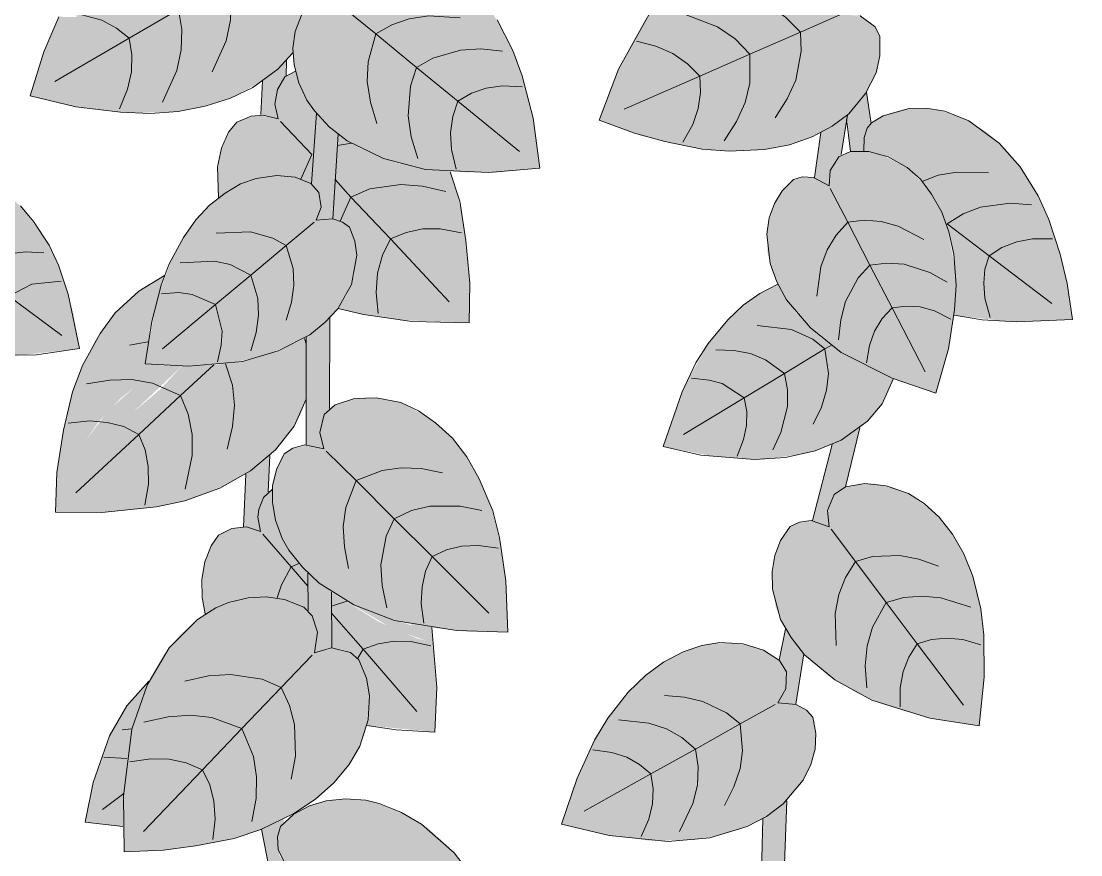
# Model space of a CAD drawing. Header units: millimetres. Extents: x -4 to 8794, y -6642 to 2653.
# Drawn here: x 3187.3 to 3460.1, y -4856.4 to -4641.9 of the extents above; entities that cross this region are included whole.
import ezdxf

# ---------------------------------------------------------------- set-up
doc = ezdxf.new("R2010")
doc.units = ezdxf.units.MM
doc.layers.add('VEG-HOJAS', color=117, linetype='Continuous', lineweight=18, true_color=0x2e5e38)
doc.layers.add('VEG-NERVIOS', color=115, linetype='Continuous', lineweight=9, true_color=0x528c5c)
doc.layers.add('VEG-RELLENO', color=253, linetype='Continuous', true_color=0x96c896)

# ---------------------------------------------------------------- blocks, each defined once
blk = doc.blocks.new('VEG_Pothos_colgante_ALZADO')
at = {"layer": 'VEG-RELLENO', "true_color": 0x87a96a}
h = blk.add_hatch(color=63, dxfattribs=at)
h.dxf.hatch_style = 1
h.paths.add_polyline_path([(113.2, -617.8), (123.3, -613), (126.5, -613.9), (128.5, -613.4), (130.6, -612.4), (132.7, -610.1), (134.4, -614.1), (115.7, -623.3), (106, -626.8), (104, -626.8), (102.4, -625.6), (102.1, -623.3), (103.4, -621.4)])
h.paths.add_polyline_path([(158.5, -598.1), (170.7, -597), (174, -597.6), (173.6, -601.8), (170.7, -600.2), (167.1, -600.1), (165.3, -601.1), (163.7, -603.3), (156.3, -604.9)])
h.paths.add_polyline_path([(201.4, -610.5), (210, -616.9), (210.4, -619.8), (212.5, -622.7), (216.6, -624.5), (213.2, -627.5), (203.6, -619.6)])
h.paths.add_polyline_path([(237.2, -643.6), (246.5, -656.2), (243.6, -659.4), (242, -655.9), (239.4, -653.7), (236.7, -652.9), (229.5, -643.9)])
h.paths.add_polyline_path([(260, -690.9), (260.1, -702.1), (257.6, -706), (257.5, -709.6), (253.6, -707.6), (254.1, -700.7)])
h.paths.add_polyline_path([(252.9, -740.1), (245.8, -764.7), (241.3, -764.2), (243.6, -760.7), (243.9, -756.1), (242.8, -753.7), (248.4, -733.8)])
h.paths.add_polyline_path([(237.2, -802.7), (235.2, -803.8), (233.5, -806.6), (232.9, -810), (233.7, -813.4), (229.2, -812.2), (232.4, -795.7), (239.2, -792.1)])
h.paths.add_polyline_path([(229.3, -842.3), (226, -858.4), (221.5, -858), (223.7, -854.1), (223.8, -850.5), (222, -847.6), (224.5, -835.7)])
h.paths.add_polyline_path([(221.4, -883.5), (219.7, -893.7), (216.9, -895.6), (215.5, -898.9), (215.3, -902.6), (216.7, -906.2), (211.9, -905.7), (214.6, -887.5)])
h.paths.add_polyline_path([(213.8, -939), (212.6, -950.6), (207.8, -950.6), (209.7, -947.1), (210, -944.9), (209.7, -941.3), (207.8, -938.4), (208.4, -933.1)])
h.paths.add_polyline_path([(210, -980.1), (209.3, -989.1), (206.9, -991), (205.7, -994.2), (205.7, -997.8), (207.3, -1001.2), (202.6, -1001), (203.6, -984.7)])
h.paths.add_polyline_path([(207.6, -1032.8), (208, -1060), (203.3, -1060.4), (204.9, -1055.5), (204.2, -1051.3), (201.8, -1048.2), (201.6, -1027.2)])
h.paths.add_polyline_path([(208.6, -1087.6), (208.6, -1094.5), (206.7, -1096.3), (205.7, -1099.5), (205.7, -1102.3), (207, -1105.7), (202.4, -1105.3), (202.6, -1093)])
h.paths.add_polyline_path([(206, -1139.6), (203.6, -1159.5), (198.9, -1158.8), (201.1, -1155.6), (201.9, -1151.8), (201.2, -1148), (199.4, -1145.5), (200.6, -1134.5)])
h.paths.add_polyline_path([(200, -1184.9), (198.4, -1195.1), (195.6, -1199.2), (195.3, -1203.1), (191.5, -1201), (193.2, -1189.4)])
h = blk.add_hatch(color=63, dxfattribs=at)
h.dxf.hatch_style = 1
h.paths.add_polyline_path([(27.1, -623.3), (37.4, -605.3), (40.4, -600.8), (40.9, -600.3), (44.6, -600.3), (47.8, -598.6), (47.9, -602.3), (49.9, -605.8), (51.9, -607.1), (56.6, -607.8), (62.4, -621.6), (68.2, -640.9), (64.7, -642.9), (64, -639.5), (62.2, -637.3), (60.8, -636.5), (56.7, -623.5), (53.3, -614.9), (50.2, -608.2), (47.7, -604), (46.7, -603.2), (44.8, -604.8), (42.6, -608.3), (35.1, -622), (32.4, -625.8), (31, -626.8), (29.3, -626.9), (27.4, -625.6)])
h.paths.add_polyline_path([(72.7, -667.7), (72.8, -681.9), (70.2, -686), (70, -690.2), (66.1, -688.1), (67, -679.9), (66.8, -673.9)])
h.paths.add_polyline_path([(60.7, -730.5), (56.2, -730.5), (58, -726.7), (57.8, -722.1), (61.7, -727.2)])
h.paths.add_polyline_path([(50.9, -762.5), (48.1, -776.5), (46.8, -778), (45.3, -781.3), (45.6, -785.5), (41.5, -783.9), (42.1, -775.4), (44.2, -765.1)])
h.paths.add_polyline_path([(66.5, -866.9), (65.7, -872), (67.3, -876.4), (62.7, -875.8), (61.1, -869.9), (65.3, -863)])
h.paths.add_polyline_path([(71.5, -914.3), (70.2, -921.4), (65.7, -921.9), (67.2, -917.2), (66.8, -914), (65.6, -911.6), (65.7, -909.7)])
h.paths.add_polyline_path([(52.2, -1030.6), (54.9, -1045.4), (53.1, -1048.1), (52.9, -1051.8), (54.1, -1055.5), (56.8, -1058.4), (52, -1059.6), (46.9, -1035.7)])
h.paths.add_polyline_path([(65.8, -1090.1), (67.5, -1098.3), (62.9, -1098.9), (64.2, -1095.2), (63.8, -1091.9), (62.1, -1089.4), (59.2, -1088), (58.8, -1086.4)])
h.paths.add_polyline_path([(70.7, -1120.9), (71.3, -1145.4), (68.9, -1148.1), (68.2, -1152), (69.6, -1156.7), (65, -1156.2), (65, -1127.5)])
h.paths.add_polyline_path([(68.9, -1189.8), (67.5, -1211.6), (63.2, -1212), (64.5, -1208), (63.9, -1204.8), (62, -1202.6), (63.3, -1184.4)])
h.paths.add_polyline_path([(66.8, -1237.1), (66.7, -1260.4), (65, -1262.8), (64.2, -1266.6), (65.2, -1270.8), (60.7, -1269.8), (60.7, -1242.1)])
h.paths.add_polyline_path([(67.2, -1307.7), (67.3, -1322.1), (62.8, -1323.3), (63.7, -1318.7), (62.6, -1314.6), (61.2, -1312.5), (61.1, -1302.8)])
h.paths.add_polyline_path([(50.8, -829.6), (51.6, -830), (54.3, -831.2), (50.8, -833.4)])
h.paths.add_polyline_path([(57.7, -963.2), (54.2, -960.5), (58.6, -958.6)])
h = blk.add_hatch(color=63, dxfattribs=at)
h.dxf.hatch_style = 1
h.paths.add_polyline_path([(83.9, -618.1), (95.8, -608.3), (97.8, -614.5), (91.2, -620), (80.8, -620)])
h.paths.add_polyline_path([(143, -616.3), (149.3, -625.5), (146.6, -628.9), (144.7, -625.3), (140.1, -622.5), (133.8, -614.4), (134.4, -614.1), (136.4, -615.9), (138.6, -616.8)])
h.paths.add_polyline_path([(169.3, -666.8), (168.2, -670.9), (169.4, -674.6), (165.3, -674.4), (162.3, -665.1), (165.7, -657.3)])
h.paths.add_polyline_path([(175.9, -702.5), (176.3, -719.2), (171.9, -719.5), (173.1, -716.5), (173, -714.1), (172.2, -711.3), (170.2, -709.4), (169.6, -698.6)])
h.paths.add_polyline_path([(175.1, -744.1), (173.9, -760.2), (172.3, -761.7), (171.2, -764.1), (171.3, -768.2), (167.3, -766.5), (168.7, -749.1)])
h.paths.add_polyline_path([(170.9, -799.8), (168, -826), (163.3, -826.6), (164.8, -822.1), (164.4, -818.7), (163.3, -815.7), (165.4, -793.9)])
h.paths.add_polyline_path([(162.4, -871.1), (159.7, -873.1), (158.8, -875), (158.7, -878.1), (160.1, -881.3), (155.7, -881.5), (157, -864.8), (163.4, -860.7)])
h.paths.add_polyline_path([(162, -909.9), (164.7, -933.5), (159.9, -934.1), (161.2, -930.3), (161.1, -927.2), (159.9, -923.6), (157, -921.1), (155.6, -904.8)])
h.paths.add_polyline_path([(178.5, -1008.1), (182.2, -1031.3), (177.6, -1032.4), (178.5, -1028.7), (178.3, -1026.7), (176.7, -1022.7), (174.5, -1020.9), (171.8, -1004.3)])
h.paths.add_polyline_path([(196.6, -1128.4), (199.4, -1145.4), (196.1, -1142.7), (195.7, -1139.5), (194.7, -1137.6), (191.7, -1135.9), (189.7, -1122.4), (195.7, -1126)])
h.paths.add_polyline_path([(206.1, -1187.1), (204.5, -1189.9), (204.2, -1194.2), (200.8, -1194.3), (200, -1184.9), (204.9, -1179)])
h.paths.add_polyline_path([(203.2, -1265.4), (199.5, -1280.6), (197.2, -1281.9), (195.3, -1285.4), (194.8, -1287.3), (195.3, -1290.9), (191, -1289.3), (196.1, -1269.7)])
h.paths.add_polyline_path([(188.8, -1323.6), (186.7, -1336.5), (182.1, -1336.2), (184, -1333.2), (184.4, -1331.3), (184.1, -1327.5), (182.4, -1325.2), (184.1, -1317.1)])
h.paths.add_polyline_path([(184.4, -1361.4), (183.7, -1380), (181.8, -1381.8), (180.8, -1385.5), (180.9, -1387.3), (182.1, -1390.5), (177.6, -1390), (178.2, -1366)])
h.paths.add_polyline_path([(183.7, -1420.4), (183.7, -1433.6), (179.3, -1435), (179.9, -1430.4), (177.7, -1425), (177.7, -1415)])
h.paths.add_polyline_path([(105.9, -608.1), (101.8, -611.2), (100.5, -607.3), (102.4, -606.4), (104.1, -604.5)])
h = blk.add_hatch(color=63, dxfattribs=at)
h.dxf.hatch_style = 1
h.paths.add_polyline_path([(23.7, -830.9), (18.5, -838.2), (16.6, -822.1), (23.2, -826.6)])
h.paths.add_polyline_path([(37.3, -992.1), (35.9, -993.8), (35.3, -995.5), (31.7, -996.2), (31.1, -989.8), (36.7, -984.5)])
h.paths.add_polyline_path([(44.5, -1044.8), (40.4, -1046.6), (40.6, -1043.1), (39.5, -1040.2), (42.6, -1038.5), (43.4, -1038.8)])
h.paths.add_polyline_path([(49.5, -1075.6), (51, -1082.2), (50.1, -1084.1), (49.5, -1087.2), (45.9, -1088.1), (44.8, -1081.1)])
h.paths.add_polyline_path([(56.2, -1133.6), (56.3, -1144.2), (51.3, -1144), (53.6, -1140), (53.5, -1134.6)])
h.paths.add_polyline_path([(55.5, -1174.9), (53.6, -1177.4), (52.7, -1180.7), (53.5, -1185.9), (49, -1184.8), (49.4, -1176.2), (55.6, -1170.9)])
h.paths.add_polyline_path([(50.9, -1281.9), (49.3, -1284), (48.3, -1287.1), (48.9, -1292.1), (44.5, -1290.9), (45.1, -1277.3), (51.3, -1272.5)])
h.paths.add_polyline_path([(55, -1366.9), (53.7, -1368.9), (53.3, -1372.5), (53.8, -1375.4), (55.9, -1378.7), (51.1, -1378.8), (49.2, -1368.7), (54.9, -1366.1)])
h.paths.add_polyline_path([(66.4, -1420.6), (61.8, -1421.9), (62.7, -1418.2), (62.1, -1414.6), (60.3, -1411.7), (57.9, -1410.4), (57.1, -1406.6), (64.2, -1411)])
h.paths.add_polyline_path([(72.2, -1447.9), (72.4, -1451.1), (71.5, -1452.3), (70.2, -1452.9), (68.7, -1452.9)])
h.paths.add_polyline_path([(23.9, -893.9), (27.3, -892.7), (27.2, -896.6), (28.8, -899.9), (24.4, -900.1)])
h.paths.add_polyline_path([(12.8, -795.2), (10, -780), (16.1, -780), (17.2, -785.7), (15.9, -788.3), (15.7, -791.8), (17.3, -795.6)])
at = {"layer": 'VEG-RELLENO', "true_color": 0x62945b}
h = blk.add_hatch(color=83, dxfattribs=at)
h.dxf.hatch_style = 1
h.paths.add_polyline_path([(-10.4, -1180), (-6.9, -1168.6), (-3, -1159.6), (1.6, -1159.7), (1.6, -1150.8), (9.9, -1140.1), (18, -1133.3), (17.4, -1138.9), (24.5, -1139.3), (41.8, -1138.1), (47.8, -1136.7), (53.5, -1134.6), (53.6, -1140), (51.3, -1144), (56.6, -1144.3), (60.3, -1146.5), (61.9, -1148.9), (62.5, -1152.6), (62.3, -1157.1), (60.1, -1158.5), (58.6, -1161), (57.5, -1164.8), (57.2, -1168.9), (54.8, -1171.8), (50.4, -1175.6), (41.2, -1180.6), (34.7, -1182.6), (27.7, -1184), (15.4, -1184.4), (1.4, -1182.8)])
h.paths.add_polyline_path([(42, -1160.1), (32.6, -1161.4), (23.8, -1164.1), (15.4, -1167.7), (7.4, -1172.8), (16.8, -1171.6), (25.6, -1168.9), (34, -1165.2)], flags=0)
at = {"layer": 'VEG-RELLENO', "true_color": 0x679d60}
h = blk.add_hatch(color=83, dxfattribs=at)
h.dxf.hatch_style = 1
h.paths.add_polyline_path([(136.1, -1186.2), (140.3, -1174.9), (144.3, -1166.9), (148, -1160.3), (152.2, -1154.5), (158.7, -1147.8), (163.8, -1143.9), (169.3, -1141), (174.8, -1139.1), (180.1, -1138.2), (187, -1138.8), (192.9, -1140.8), (196.9, -1143.3), (200.7, -1147.1), (201.8, -1149.9), (201.4, -1155), (198.9, -1158.8), (203.9, -1159.7), (207.2, -1162.2), (208.4, -1164.7), (208.4, -1169.7), (207.4, -1174), (205.5, -1178), (202.7, -1182.1), (200.4, -1184.6), (196.1, -1187.8), (190.9, -1190.5), (185.1, -1192.6), (178.7, -1193.8), (171.9, -1194.2), (165, -1194), (162.6, -1193.7), (160.2, -1193.3), (157.7, -1192.8), (146.9, -1190.2)])
h.paths.add_polyline_path([(163.6, -1193.8), (172, -1189.3), (179.5, -1184), (185.4, -1178.6), (188.8, -1174.4), (180.4, -1178), (169.3, -1185.5), (161.1, -1193.4)], flags=0)
at = {"layer": 'VEG-RELLENO', "true_color": 0x6ba263}
h = blk.add_hatch(color=83, dxfattribs=at)
h.dxf.hatch_style = 1
h.paths.add_polyline_path([(120.8, -1198.6), (109.5, -1199.7), (101, -1199.6), (93.8, -1199.2), (87, -1198), (78.6, -1195.3), (72.9, -1192.5), (68.1, -1189.1), (64, -1185.2), (60.8, -1181.1), (58.3, -1175), (57.2, -1169.2), (57.5, -1164.8), (59, -1160), (60.8, -1157.9), (65.3, -1156.2), (69.6, -1156.7), (68.2, -1152), (68.9, -1148.1), (70.5, -1145.9), (74.8, -1143.7), (78.9, -1142.7), (83.2, -1142.5), (87.9, -1143.1), (95.8, -1146.3), (100.4, -1149.6), (104.7, -1153.7), (108.6, -1158.6), (112, -1164.3), (114.8, -1170.3), (117, -1177.1), (119.5, -1187.5)])
h.paths.add_polyline_path([(81.1, -1166.4), (85.6, -1173.9), (91.1, -1180.4), (97.3, -1186.3), (104.6, -1191.1), (100.1, -1183.6), (94.6, -1177.1), (88.3, -1171.3)], flags=0)
at = {"layer": 'VEG-RELLENO', "true_color": 0xced696}
h = blk.add_hatch(color=71, dxfattribs=at)
h.dxf.hatch_style = 1
h.paths.add_polyline_path([(42, -1160.1), (34, -1165.2), (25.6, -1168.9), (16.8, -1171.6), (7.4, -1172.8), (15.4, -1167.7), (23.8, -1164.1), (32.6, -1161.4)])
h = blk.add_hatch(color=71, dxfattribs=at)
h.dxf.hatch_style = 1
h.paths.add_polyline_path([(81.1, -1166.4), (88.3, -1171.3), (94.6, -1177.1), (100.1, -1183.6), (104.6, -1191.1), (97.3, -1186.3), (91.1, -1180.4), (85.6, -1173.9)])
at = {"layer": 'VEG-RELLENO', "true_color": 0x61935a}
h = blk.add_hatch(color=83, dxfattribs=at)
h.dxf.hatch_style = 1
h.paths.add_polyline_path([(102.6, -1238.4), (85.6, -1237.7), (75.4, -1236.2), (68.9, -1234.7), (71.2, -1231.1), (73, -1226.3), (81, -1233), (78.9, -1227.9), (73.6, -1219.4), (72.2, -1214.5), (70.7, -1212.8), (67.5, -1211.6), (68.9, -1189.8), (74.7, -1193.5), (82.7, -1196.8), (89.2, -1198.5), (97.7, -1199.5), (99.5, -1204.8), (101.1, -1212.1), (102.8, -1228.2)])
h.paths.add_polyline_path([(38.1, -1206.2), (37.8, -1198.2), (38.4, -1194.9), (41.3, -1188.3), (43.7, -1186.2), (48.1, -1184.9), (53.5, -1185.9), (52.6, -1182.1), (53.3, -1178.3), (55.2, -1175.1), (57.9, -1173.6), (60, -1179.6), (63.3, -1184.4), (62, -1202.6), (56.7, -1200.7), (50.5, -1200.7), (43.8, -1202.6)])
at = {"layer": 'VEG-RELLENO', "true_color": 0xced696}
h = blk.add_hatch(color=71, dxfattribs=at)
h.dxf.hatch_style = 1
h.paths.add_polyline_path([(187.3, -1176.5), (179.5, -1184), (172, -1189.3), (163.6, -1193.8), (161.1, -1193.4), (169.3, -1185.5), (176.7, -1180.2), (183.7, -1176.3), (188.8, -1174.4)])
at = {"layer": 'VEG-RELLENO', "true_color": 0x63975c}
h = blk.add_hatch(color=83, dxfattribs=at)
h.dxf.hatch_style = 1
h.paths.add_polyline_path([(258, -1237.5), (241.5, -1238.1), (227.5, -1236.4), (228, -1228.7), (227.6, -1222.7), (226.1, -1215), (224.3, -1209.9), (220.8, -1203.9), (216.6, -1199.3), (210.5, -1195.7), (204.2, -1194.2), (204.5, -1189.9), (206.2, -1186.9), (210.4, -1184.6), (214.5, -1183.4), (218.8, -1183.1), (223.5, -1183.5), (231.3, -1186.4), (236.1, -1189.5), (240.5, -1193.4), (244.5, -1198.2), (248.1, -1203.7), (252.7, -1214), (256.3, -1226.6)])
h.paths.add_polyline_path([(220.5, -1202.8), (225.2, -1210.1), (230.9, -1216.4), (237.3, -1222.1), (244.6, -1226.7), (239.9, -1219.4), (234.2, -1213.1), (227.9, -1207.4)], flags=0)
at = {"layer": 'VEG-RELLENO', "true_color": 0x669b5f}
h = blk.add_hatch(color=83, dxfattribs=at)
h.dxf.hatch_style = 1
h.paths.add_polyline_path([(222.8, -1256.5), (213.1, -1253.3), (206, -1250.1), (200.2, -1247.1), (195.1, -1243.7), (189.1, -1238.3), (185.4, -1234), (182.5, -1229.4), (180.5, -1224.7), (179.4, -1220.1), (179.4, -1214.2), (180.7, -1208.9), (182.5, -1205.4), (185.4, -1202), (187.6, -1200.9), (191.9, -1201.1), (195.3, -1203.1), (195.8, -1198.7), (197.8, -1195.7), (199.9, -1194.5), (204.3, -1194.2), (208.1, -1194.8), (215.4, -1198.4), (220.8, -1203.9), (223.5, -1208.3), (225.6, -1213.2), (227.8, -1224.7), (228, -1230.8), (227.4, -1237.2), (225.7, -1246.7)])
h.paths.add_polyline_path([(198.7, -1216.7), (198.3, -1224.6), (199.1, -1232.3), (200.8, -1239.9), (203.8, -1247.2), (204.2, -1239.3), (203.4, -1231.6), (201.7, -1224)], flags=0)
at = {"layer": 'VEG-RELLENO', "true_color": 0x6ea666}
h = blk.add_hatch(color=83, dxfattribs=at)
h.dxf.hatch_style = 1
h.paths.add_polyline_path([(2.3, -1245), (-14.3, -1246.9), (-26.1, -1246.3), (-33.3, -1244.4), (-38.1, -1242.4), (-42.3, -1239.8), (-45.9, -1236.7), (-48.6, -1233.4), (-51, -1228.4), (-52, -1223.5), (-51.9, -1219.8), (-50.8, -1215.6), (-49.3, -1213.8), (-45.6, -1212.1), (-42, -1212.3), (-43.4, -1208.4), (-42.9, -1205.1), (-41.7, -1203.3), (-38.2, -1201.3), (-34.8, -1200.2), (-27.3, -1200.3), (-20.7, -1202.6), (-16.7, -1205.1), (-12.9, -1208.3), (-6.5, -1216.8), (-3.9, -1221.7), (-1.8, -1227.3), (0.7, -1235.8)])
h.paths.add_polyline_path([(-32.6, -1220.7), (-29.5, -1227.2), (-25.4, -1233), (-20.7, -1238.3), (-15, -1242.9), (-18.2, -1236.4), (-22.3, -1230.6), (-27, -1225.2)], flags=0)
at = {"layer": 'VEG-RELLENO', "true_color": 0x61935a}
h = blk.add_hatch(color=83, dxfattribs=at)
h.dxf.hatch_style = 1
h.paths.add_polyline_path([(19.2, -1248.9), (22.2, -1232.6), (26.2, -1221.5), (30.1, -1214.9), (33.4, -1210.6), (37.1, -1207), (41.1, -1204.1), (45.1, -1202.1), (50.5, -1200.7), (55.5, -1200.5), (59, -1201.3), (62.6, -1203), (63.9, -1204.8), (64.5, -1208.6), (63.2, -1212), (67.5, -1211.6), (70.7, -1212.8), (72.2, -1214.5), (73.4, -1218.5), (73.7, -1222.2), (71.8, -1229.9), (67.8, -1236), (64.3, -1239.4), (60.1, -1242.4), (49.9, -1246.9), (40.2, -1248.9), (28.9, -1249.5)])
h.paths.add_polyline_path([(58.4, -1226.5), (51.1, -1228.8), (44.5, -1232.1), (38.3, -1236.2), (32.7, -1241.3), (39.9, -1239), (46.6, -1235.7), (52.8, -1231.6)], flags=0)
at = {"layer": 'VEG-RELLENO', "true_color": 0xced696}
h = blk.add_hatch(color=71, dxfattribs=at)
h.dxf.hatch_style = 1
h.paths.add_polyline_path([(220.5, -1202.8), (227.9, -1207.4), (234.2, -1213.1), (239.9, -1219.4), (244.6, -1226.7), (237.3, -1222.1), (230.9, -1216.4), (225.2, -1210.1)])
h = blk.add_hatch(color=71, dxfattribs=at)
h.dxf.hatch_style = 1
h.paths.add_polyline_path([(73.6, -1219.4), (78.9, -1227.9), (81, -1233), (73, -1226.3)])
h = blk.add_hatch(color=71, dxfattribs=at)
h.dxf.hatch_style = 1
h.paths.add_polyline_path([(198.7, -1216.7), (201.7, -1224), (203.4, -1231.6), (204.2, -1239.3), (203.8, -1247.2), (200.8, -1239.9), (199.1, -1232.3), (198.3, -1224.6)])
at = {"layer": 'VEG-RELLENO', "true_color": 0x699f61}
h = blk.add_hatch(color=83, dxfattribs=at)
h.dxf.hatch_style = 1
h.paths.add_polyline_path([(-3.9, -1287.1), (-3.3, -1275), (-1.8, -1266), (-0.2, -1258.5), (2.1, -1251.6), (6.3, -1243), (10.1, -1237.5), (14.5, -1232.8), (19.2, -1229), (24.2, -1226.2), (20.5, -1239.6), (19.2, -1248.9), (23.5, -1249.3), (12.8, -1257.9), (7.1, -1264), (4, -1268.6), (9, -1266.2), (15.9, -1261.6), (23.1, -1255.5), (28.7, -1249.5), (38.2, -1249.1), (46.2, -1247.9), (53.5, -1245.6), (60.2, -1242.4), (60.7, -1243.8), (60.7, -1258), (59.3, -1261.8), (57.6, -1265), (54.2, -1269.6), (46.3, -1276.5), (40.5, -1279.9), (33.9, -1282.7), (27.1, -1284.8), (19.6, -1286.1), (8.1, -1287.2)])
at = {"layer": 'VEG-RELLENO', "true_color": 0xced696}
h = blk.add_hatch(color=71, dxfattribs=at)
h.dxf.hatch_style = 1
h.paths.add_polyline_path([(58.4, -1226.5), (52.8, -1231.6), (46.6, -1235.7), (39.9, -1239), (32.7, -1241.3), (38.3, -1236.2), (44.5, -1232.1), (51.1, -1228.8)])
at = {"layer": 'VEG-RELLENO', "true_color": 0x5f9058}
h = blk.add_hatch(color=83, dxfattribs=at)
h.dxf.hatch_style = 1
h.paths.add_polyline_path([(152.6, -1270.2), (158.3, -1254.3), (164.2, -1243.7), (169.2, -1237.6), (173.2, -1233.8), (177.5, -1230.8), (182.1, -1228.4), (186.5, -1235.5), (193.5, -1242.4), (200.2, -1247.1), (211.9, -1252.7), (209, -1259.2), (204, -1264.8), (196.8, -1269.4), (189.9, -1271.9), (178.1, -1273.6), (165.8, -1272.8)])
h.paths.add_polyline_path([(193.1, -1249), (186.8, -1253.6), (181.5, -1259.1), (176.8, -1265.1), (173, -1271.9), (179.3, -1267.3), (184.7, -1261.9), (189.3, -1255.9)], flags=0)
at = {"layer": 'VEG-RELLENO', "true_color": 0xced696}
h = blk.add_hatch(color=71, dxfattribs=at)
h.dxf.hatch_style = 1
h.paths.add_polyline_path([(28.7, -1249.5), (15.9, -1261.6), (9, -1266.2), (4, -1268.6), (9.6, -1261.1), (20, -1251.8), (23.5, -1249.3)])
h = blk.add_hatch(color=71, dxfattribs=at)
h.dxf.hatch_style = 1
h.paths.add_polyline_path([(193.1, -1249), (189.3, -1255.9), (184.7, -1261.9), (179.3, -1267.3), (173, -1271.9), (176.8, -1265.1), (181.5, -1259.1), (186.8, -1253.6)])
at = {"layer": 'VEG-RELLENO', "true_color": 0x6aa162}
h = blk.add_hatch(color=83, dxfattribs=at)
h.dxf.hatch_style = 1
h.paths.add_polyline_path([(112.6, -1318), (101.3, -1317.8), (92.8, -1316.8), (85.7, -1315.5), (79.1, -1313.6), (70.9, -1309.9), (65.6, -1306.6), (61, -1302.7), (57.3, -1298.4), (54.5, -1293.9), (52.5, -1287.7), (51.9, -1281.7), (52.6, -1277.4), (54.4, -1272.8), (56.4, -1271), (61, -1269.8), (65.2, -1270.8), (64.2, -1265.9), (65.3, -1262), (67.1, -1260), (71.7, -1258.2), (75.9, -1257.6), (80.3, -1257.9), (85, -1258.9), (92.5, -1262.9), (96.9, -1266.7), (100.8, -1271.2), (104.2, -1276.5), (107.1, -1282.6), (109.3, -1288.9), (110.8, -1295.9), (112.3, -1306.7)])
h.paths.add_polyline_path([(79.8, -1277.7), (83.3, -1285.7), (88.1, -1293), (93.6, -1299.6), (100.3, -1305.4), (96.7, -1297.3), (92, -1290.1), (86.4, -1283.5)], flags=0)
at = {"layer": 'VEG-RELLENO', "true_color": 0xced696}
h = blk.add_hatch(color=71, dxfattribs=at)
h.dxf.hatch_style = 1
h.paths.add_polyline_path([(79.8, -1277.7), (86.4, -1283.5), (92, -1290.1), (96.7, -1297.3), (100.3, -1305.4), (93.6, -1299.6), (88.1, -1293), (83.3, -1285.7)])
at = {"layer": 'VEG-RELLENO', "true_color": 0x689e61}
h = blk.add_hatch(color=83, dxfattribs=at)
h.dxf.hatch_style = 1
h.paths.add_polyline_path([(93.8, -1343.7), (76.3, -1342), (77, -1334.4), (75.3, -1327.2), (72.9, -1323.7), (70.4, -1322.6), (67.3, -1322.1), (67.2, -1307.7), (79.3, -1315.3), (89.2, -1319.6), (91.6, -1320.2), (87.6, -1315.9), (93, -1316.8), (94.3, -1332.2)])
h.paths.add_polyline_path([(34.1, -1310.8), (34, -1302.9), (35.1, -1298.4), (36.8, -1294.7), (38.9, -1292.4), (42.3, -1291.2), (45.3, -1290.9), (48.9, -1292.1), (48.2, -1288.4), (48.5, -1286.4), (49.7, -1283.3), (52, -1281.2), (52.2, -1286.1), (53.8, -1292.4), (56.2, -1296.9), (61.1, -1302.8), (61.2, -1312.5), (56.6, -1310), (50.4, -1308.9), (42.3, -1309.9), (34.7, -1313.3)])
at = {"layer": 'VEG-RELLENO', "true_color": 0x61935a}
h = blk.add_hatch(color=83, dxfattribs=at)
h.dxf.hatch_style = 1
h.paths.add_polyline_path([(233.9, -1342.1), (223, -1340.5), (215.1, -1338.4), (208.4, -1336.3), (202.4, -1333.6), (195, -1329.1), (190.4, -1325.2), (186.6, -1320.9), (183.6, -1316.2), (181.6, -1311.6), (180.6, -1305.4), (180.9, -1299.6), (182.2, -1295.6), (184.6, -1291.4), (186.8, -1289.9), (191.4, -1289.3), (195.3, -1290.9), (195, -1286.1), (196.6, -1282.6), (198.6, -1280.9), (203.2, -1279.8), (207.3, -1279.8), (211.4, -1280.6), (215.7, -1282.3), (222.3, -1287.1), (226, -1291.3), (229.1, -1296.1), (231.5, -1301.6), (233.5, -1307.8), (234.7, -1314.1), (235.2, -1321), (235.1, -1331.4)])
h.paths.add_polyline_path([(203.5, -1302.9), (204.2, -1311.4), (206.2, -1319.4), (209.1, -1327.1), (213.3, -1334.5), (212.6, -1326.1), (210.6, -1318), (207.7, -1310.3)], flags=0)
at = {"layer": 'VEG-RELLENO', "true_color": 0xced696}
h = blk.add_hatch(color=71, dxfattribs=at)
h.dxf.hatch_style = 1
h.paths.add_polyline_path([(203.5, -1302.9), (207.7, -1310.3), (210.6, -1318), (212.6, -1326.1), (213.3, -1334.5), (209.1, -1327.1), (206.2, -1319.4), (204.2, -1311.4)])
at = {"layer": 'VEG-RELLENO', "true_color": 0x679c5f}
h = blk.add_hatch(color=83, dxfattribs=at)
h.dxf.hatch_style = 1
h.paths.add_polyline_path([(13.8, -1374.5), (13.5, -1362.3), (14.2, -1353.2), (15.3, -1345.5), (17.1, -1338.4), (20.7, -1329.5), (24.1, -1323.7), (28.1, -1318.8), (32.7, -1314.7), (37.4, -1311.7), (44, -1309.5), (50.4, -1308.9), (55.1, -1309.6), (60.1, -1311.6), (62.2, -1313.8), (63.7, -1318.7), (62.8, -1323.3), (67.9, -1322.1), (72.1, -1323.2), (74.2, -1325.1), (76.2, -1329.8), (77, -1334.4), (76.8, -1339), (75.8, -1344), (74.5, -1347.3), (71.7, -1352.1), (67.8, -1356.8), (63.1, -1361), (57.5, -1364.7), (51.2, -1367.9), (44.5, -1370.4), (37.1, -1372.2), (25.7, -1374)])
h.paths.add_polyline_path([(51.6, -1334.8), (44, -1340.3), (37.5, -1346.7), (31.7, -1353.8), (27.1, -1362), (34.8, -1356.6), (41.3, -1350.1), (47, -1343)], flags=0)
at = {"layer": 'VEG-RELLENO', "true_color": 0xced696}
h = blk.add_hatch(color=71, dxfattribs=at)
h.dxf.hatch_style = 1
h.paths.add_polyline_path([(88, -1316.3), (91.6, -1320.2), (83.1, -1317.2), (71, -1310), (79.1, -1313.6)])
at = {"layer": 'VEG-RELLENO', "true_color": 0x669b5f}
h = blk.add_hatch(color=83, dxfattribs=at)
h.dxf.hatch_style = 1
h.paths.add_polyline_path([(126.4, -1367.4), (129.7, -1357.2), (132.9, -1349.9), (136, -1343.8), (139.6, -1338.4), (145.1, -1331.9), (149.6, -1327.9), (154.3, -1324.7), (159.3, -1322.4), (164.1, -1321), (170.3, -1320.7), (175.8, -1321.6), (179.5, -1323.3), (183.2, -1326), (184.3, -1328.2), (184.2, -1332.6), (182.1, -1336.2), (186.8, -1336.6), (190.1, -1338.6), (191.5, -1340.8), (191.9, -1345.4), (191.4, -1349.5), (190, -1353.4), (187.8, -1357.4), (182.2, -1363.3), (177.6, -1366.3), (172.4, -1368.7), (166.7, -1370.4), (160.4, -1371.5), (149.4, -1371.7), (136.9, -1370)])
h.paths.add_polyline_path([(171.8, -1347.3), (163.4, -1348.6), (155.6, -1351.1), (148.1, -1354.4), (141.1, -1359.1), (149.4, -1357.9), (157.2, -1355.4), (164.7, -1352)], flags=0)
at = {"layer": 'VEG-RELLENO', "true_color": 0x659a5e}
h = blk.add_hatch(color=83, dxfattribs=at)
h.dxf.hatch_style = 1
h.paths.add_polyline_path([(3.8, -1366.9), (5.8, -1356.7), (10, -1344.7), (14.5, -1337), (20.2, -1330.6), (17.1, -1338.4), (15.3, -1345.5), (13.8, -1358), (13.5, -1368)])
at = {"layer": 'VEG-RELLENO', "true_color": 0xced696}
h = blk.add_hatch(color=71, dxfattribs=at)
h.dxf.hatch_style = 1
h.paths.add_polyline_path([(51.6, -1334.8), (47, -1343), (41.3, -1350.1), (34.8, -1356.6), (27.1, -1362), (31.7, -1353.8), (37.5, -1346.7), (44, -1340.3)])
h = blk.add_hatch(color=71, dxfattribs=at)
h.dxf.hatch_style = 1
h.paths.add_polyline_path([(171.8, -1347.3), (164.7, -1352), (157.2, -1355.4), (149.4, -1357.9), (141.1, -1359.1), (148.1, -1354.4), (155.6, -1351.1), (163.4, -1348.6)])
at = {"layer": 'VEG-RELLENO', "true_color": 0x65995d}
h = blk.add_hatch(color=83, dxfattribs=at)
h.dxf.hatch_style = 1
h.paths.add_polyline_path([(117.9, -1412.7), (106.7, -1415.1), (93.5, -1416.4), (88.3, -1409.5), (81.8, -1403.1), (74.6, -1397.4), (66.4, -1392.9), (71.9, -1400.5), (78.4, -1406.9), (85.6, -1412.5), (92.4, -1416.5), (83.7, -1416.2), (72.2, -1414), (64.2, -1410.9), (57.2, -1406.7), (53, -1403.1), (49, -1397.6), (46.5, -1392.1), (45.7, -1387.9), (46, -1383.1), (47.3, -1380.9), (51.4, -1378.7), (55.9, -1378.7), (53.5, -1374), (53.4, -1369.8), (54.7, -1367.2), (58.8, -1364.1), (62.9, -1362.1), (67.4, -1361.1), (72.5, -1360.9), (76, -1361.2), (81.3, -1362.7), (86.9, -1365.2), (92.2, -1368.6), (97.2, -1373.1), (101.9, -1378.4), (108.5, -1388.6), (114.3, -1401.3)])
at = {"layer": 'VEG-HOJAS'}
for points in [[(203.3, -1159.4), (207.2, -1162.2), (208.4, -1164.7), (208.4, -1169.7), (207.4, -1174), (204.7, -1179.4), (200.4, -1184.6), (196.1, -1187.8), (190.9, -1190.5), (185.1, -1192.6), (178.7, -1193.8), (169.6, -1194.2), (162.6, -1193.7), (153, -1191.7), (145.2, -1189.6), (136.1, -1186.2), (141.1, -1173.1), (149.4, -1158.2)], [(109.8, -1160.4), (113.9, -1168.3), (116.3, -1174.8), (119.1, -1185.7), (120.8, -1198.6), (107.6, -1199.7), (91.4, -1198.9), (80.6, -1196.1), (71.2, -1191.5), (66.6, -1187.9), (62.8, -1183.8), (60.8, -1181.1), (58.8, -1176.6), (57.6, -1172), (57.2, -1167.7), (57.8, -1163.4), (59.5, -1159.2)], [(57.2, -1168.9), (53.4, -1173.1), (46.9, -1177.8), (41.2, -1180.6), (34.7, -1182.6), (27.7, -1184), (20.5, -1184.5), (12.9, -1184.2), (1.4, -1182.8), (-10.4, -1180), (-6.9, -1168.6), (-3, -1159.6)], [(55.6, -1170.9), (55.5, -1174.9)], [(38.1, -1206.2), (37.8, -1198.2), (38.9, -1193.4), (40.7, -1189.3), (42.8, -1186.7), (46.5, -1185.2), (49.6, -1184.9), (53.5, -1185.9), (52.6, -1182.1), (53.3, -1178.3), (55.2, -1175.1), (57.9, -1173.6)], [(49, -1184.8), (49.4, -1176.2)], [(204.9, -1179), (206.1, -1187.1)], [(204.2, -1194.2), (204.3, -1190.7), (205.1, -1188.3), (206.2, -1186.9), (209.2, -1185.1), (215.9, -1183.2), (220.3, -1183.1), (225.1, -1183.9), (231.3, -1186.4), (239.1, -1192.1), (244.5, -1198.2), (249.1, -1205.7), (251.9, -1211.8), (254.8, -1220.7), (256.6, -1228.3), (258, -1237.5), (243.6, -1238.1), (234.7, -1237.6), (227.5, -1236.4)], [(62, -1202.6), (63.3, -1184.4)], [(200, -1184.9), (198.4, -1195.1)], [(200.8, -1194.3), (199.8, -1185.9)], [(191.5, -1201), (193.2, -1189.4)], [(68.9, -1189.8), (67.5, -1211.6)], [(-12.9, -1208.3), (-9.5, -1212.3), (-5.5, -1218.4), (-3.1, -1223.5), (-0.6, -1231), (2.3, -1245), (-8.8, -1246.6), (-22.4, -1246.8)], [(97.7, -1199.5), (100.2, -1207.1), (101.8, -1217.2), (102.8, -1228.2), (102.6, -1238.4), (87.9, -1238), (75.4, -1236.2), (68.9, -1234.7)], [(60.7, -1258), (57.6, -1265), (52.8, -1271.1), (46.3, -1276.5), (38.4, -1280.9), (29.4, -1284.2), (22.1, -1285.7), (8.1, -1287.2), (-3.9, -1287.1), (-3.5, -1276.9), (-1.8, -1266), (0.5, -1256.1), (3.1, -1249.4), (7.6, -1241.1), (11.5, -1235.8), (17.6, -1230.2), (24.2, -1226.2)], [(211.9, -1252.7), (209, -1259.2), (205.2, -1263.7), (198.4, -1268.6), (191.7, -1271.3), (184.1, -1273), (176.1, -1273.6), (162.3, -1272.4), (152.6, -1270.2), (157.5, -1256.1), (161, -1248.7), (164.2, -1243.7), (169.2, -1237.6), (173.2, -1233.8), (177.5, -1230.8), (182.1, -1228.4)], [(66.8, -1237.1), (66.7, -1260.4)], [(60.2, -1242.4), (60.7, -1243.8)], [(60.7, -1269.8), (60.7, -1242.1)], [(203.2, -1265.4), (199.5, -1280.6)], [(191, -1289.3), (196.1, -1269.7)], [(51.3, -1272.5), (50.9, -1281.9)], [(44.5, -1290.9), (45.1, -1277.3)], [(34.7, -1313.3), (33.9, -1309.1), (33.8, -1304.4), (34.6, -1299.9), (36.2, -1295.8), (38.1, -1293), (41.5, -1291.3), (45.3, -1290.9), (48.9, -1292.1), (48.2, -1288.4), (48.5, -1286.4), (49.7, -1283.3), (52, -1281.2)], [(61.2, -1312.5), (61.1, -1302.8)], [(67.2, -1307.7), (67.3, -1322.1)], [(93, -1316.8), (94.3, -1332.2), (93.8, -1343.7), (83.8, -1343.1), (76.3, -1342)], [(182.4, -1325.2), (184.1, -1317.1)], [(188.8, -1323.6), (186.7, -1336.5)], [(13.5, -1368), (3.8, -1366.9), (5.8, -1356.7), (10, -1344.7), (14.5, -1337), (20.2, -1330.6)], [(55.9, -1378.7), (53.5, -1374), (53.3, -1370.7), (54.1, -1368), (57.5, -1364.8), (61.5, -1362.7), (65.8, -1361.4), (70.8, -1360.9), (76, -1361.2), (79.5, -1362.1), (85, -1364.3), (90.4, -1367.4), (98.8, -1374.8), (106, -1384.2)], [(184.4, -1361.4), (183.7, -1380)], [(177.6, -1390), (178.2, -1366)], [(51.1, -1378.8), (49.2, -1368.7)]]:
    blk.add_lwpolyline(points, dxfattribs=at)
for points in [[(222.8, -1256.5), (211.5, -1252.6), (198.4, -1246), (190.5, -1239.7), (184.3, -1232.5), (181.8, -1227.8), (180.1, -1223.1), (179.3, -1215.6), (179.9, -1211.4), (181.2, -1207.7), (183.2, -1204.4), (186.1, -1201.5), (188.4, -1200.8), (191.3, -1201), (195.3, -1203.1), (195.6, -1199.2), (197.8, -1195.7), (200.8, -1194.3), (205.5, -1194.3), (210.5, -1195.7), (215.4, -1198.4), (218.8, -1201.4), (221.7, -1205.3), (224.3, -1209.9), (226.1, -1215), (227.4, -1220.7), (228, -1228.7), (227.6, -1235), (226, -1245.1)], [(19.2, -1248.9), (20.9, -1238), (23.3, -1228.7), (25.4, -1223.2), (29.1, -1216.4), (32.3, -1211.9), (35.8, -1208.1), (39.8, -1205), (43.8, -1202.6), (47.8, -1201.2), (53.1, -1200.5), (57.8, -1200.9), (61.9, -1202.5), (63.9, -1204.8), (64.5, -1208.6), (63.2, -1212), (67.5, -1211.6), (70, -1212.5), (71.8, -1213.8), (73.2, -1217.4), (73.7, -1221), (72.3, -1228.5), (68.8, -1234.8), (65.5, -1238.3), (61.6, -1241.5), (53.5, -1245.6), (44.3, -1248.3), (30.5, -1249.5)], [(112.6, -1318), (99.4, -1317.6), (83.4, -1315), (72.9, -1311), (64, -1305.4), (59.7, -1301.3), (56.2, -1296.9), (54.5, -1293.9), (52.8, -1289.2), (52, -1284.6), (52, -1280.3), (53, -1276.1), (55, -1272.1), (57.2, -1270.6), (60.3, -1269.8), (65.2, -1270.8), (64.2, -1266.6), (65.3, -1262), (68.1, -1259.5), (73.1, -1257.9), (78.8, -1257.7), (85, -1258.9), (89.6, -1261), (94, -1264.1), (98.3, -1268.1), (102, -1272.9), (105.2, -1278.5), (108.7, -1286.8), (110.4, -1293.6), (112.1, -1304.8)], [(233.9, -1342.1), (221.2, -1340.1), (206.3, -1335.5), (196.8, -1330.3), (189, -1323.8), (185.5, -1319.4), (182.8, -1314.7), (180.7, -1306.9), (180.6, -1302.4), (181.3, -1298.3), (182.8, -1294.4), (185.3, -1290.8), (187.7, -1289.7), (190.7, -1289.3), (195.3, -1290.9), (194.9, -1286.7), (196.6, -1282.6), (199.5, -1280.6), (204.5, -1279.7), (210, -1280.3), (215.7, -1282.3), (219.8, -1284.9), (223.6, -1288.4), (227.1, -1292.8), (230, -1297.8), (232.3, -1303.6), (234.4, -1312), (235.1, -1318.7), (235.2, -1329.6)], [(13.8, -1374.5), (13.6, -1360.2), (15.8, -1343), (19.7, -1331.6), (25.4, -1322), (32.7, -1314.7), (37.4, -1311.7), (40.7, -1310.4), (45.7, -1309.2), (50.4, -1308.9), (55.1, -1309.6), (60.1, -1311.6), (62.2, -1313.8), (63.6, -1318), (62.8, -1323.3), (67.2, -1322), (72.1, -1323.2), (74.2, -1325.1), (76.2, -1329.8), (77, -1334.4), (76.6, -1340.6), (74.5, -1347.3), (71.7, -1352.1), (67.8, -1356.8), (63.1, -1361), (57.5, -1364.7), (49, -1368.8), (42.1, -1371.1), (32.2, -1373), (23.9, -1374.1)], [(126.4, -1367.4), (130.4, -1355.6), (134.9, -1345.8), (138.3, -1340.1), (143.6, -1333.4), (148.1, -1329.1), (152.7, -1325.7), (157.7, -1323.1), (162.5, -1321.4), (167.2, -1320.7), (173.2, -1321), (178.4, -1322.6), (182.5, -1325.3), (184.3, -1328.2), (184.2, -1332.6), (182.1, -1336.2), (186.8, -1336.6), (189.5, -1338.1), (191.1, -1339.9), (191.9, -1344.1), (191.7, -1348.1), (190.6, -1352.1), (188.6, -1356.1), (183.5, -1362.2), (179.2, -1365.4), (174.2, -1368), (164.6, -1370.9), (153.9, -1371.9), (138.7, -1370.3)]]:
    blk.add_lwpolyline(points, close=True, dxfattribs=at)
at = {"layer": 'VEG-NERVIOS'}
for points in [[(40.5, -1150.3), (41.4, -1155.4), (41.2, -1160.5), (40.1, -1165.8), (36.5, -1173.8)], [(187.9, -1163.6), (184.1, -1159.7), (179.7, -1156.7), (171.7, -1153.6), (165.6, -1152.5)], [(15.1, -1165.1), (11.8, -1162.5), (8.1, -1160.5), (1.6, -1158.8)], [(27.8, -1157.7), (15.1, -1165.1)], [(27.8, -1157.7), (28.7, -1162.9), (28.5, -1168.1), (27.4, -1173.4), (23.7, -1181.6)], [(70.2, -1157.2), (78.6, -1164)], [(174.9, -1169.2), (171.1, -1165.3), (166.6, -1162.2), (158.5, -1159.1), (152.3, -1158)], [(198.1, -1159.1), (187.9, -1163.6)], [(78.6, -1164), (82.7, -1161.7), (87.2, -1160.1), (92.2, -1159.4), (100.3, -1159.9)], [(78.6, -1164), (76.6, -1171.2), (76.4, -1176.3), (77.2, -1181.6), (78.9, -1187.1)], [(78.6, -1164), (89.1, -1172.7)], [(187.9, -1163.6), (174.9, -1169.2)], [(187.9, -1163.6), (188.1, -1168.5), (186.7, -1175.9), (184.5, -1180.7), (181.4, -1185.6)], [(15.1, -1165.1), (-4, -1176.3)], [(15.1, -1165.1), (15.8, -1169.4), (15.7, -1173.8), (14.7, -1178.2), (12.6, -1183.3)], [(162, -1174.9), (158.8, -1171.7), (155.1, -1169.1), (150.7, -1167.2), (145.7, -1165.9)], [(89.1, -1172.7), (93.3, -1170.3), (100.4, -1168.2), (105.6, -1167.9), (111.2, -1168.5)], [(174.9, -1169.2), (162, -1174.9)], [(174.9, -1169.2), (174.9, -1176.7), (173.7, -1181.7), (171.5, -1186.6), (168.3, -1191.5)], [(89.1, -1172.7), (87.5, -1177.5), (86.9, -1185.1), (87.7, -1190.5), (89.4, -1196.1)], [(89.1, -1172.7), (99.7, -1181.3)], [(162, -1174.9), (142.5, -1183.4)], [(162, -1174.9), (162.2, -1179.1), (161.6, -1183.2), (160.2, -1187.3), (157.6, -1191.9)], [(99.7, -1181.3), (103.2, -1179.3), (107, -1178), (111.2, -1177.4), (116.3, -1177.6)], [(99.7, -1181.3), (98.4, -1185.3), (97.8, -1189.5), (98.1, -1193.8), (99.3, -1198.8)], [(99.7, -1181.3), (115.6, -1194.3)], [(54.1, -1186.6), (62.1, -1195.1)], [(68.7, -1192.7), (72.3, -1192.1)], [(62.1, -1195.1), (59.3, -1201.4)], [(219.3, -1202), (223.4, -1200.4), (228.2, -1199.6), (236.3, -1199.8)], [(68.1, -1201.5), (72.2, -1206)], [(72.2, -1206), (77.1, -1203.9), (85, -1202.8), (90.6, -1203.2), (96.6, -1204.6)], [(195.6, -1203.8), (200.1, -1212.5)], [(72.2, -1206), (69.4, -1212.2)], [(72.2, -1206), (82.4, -1216.8)], [(225.7, -1212.9), (229.8, -1210.3), (234.3, -1208.6), (241.9, -1207.6), (247.4, -1208)], [(62.7, -1212.5), (55.5, -1218.5)], [(200.1, -1212.5), (197.1, -1215.8), (194.8, -1219.6), (193.2, -1224), (192.1, -1231.5)], [(200.1, -1212.5), (204.4, -1212), (208.7, -1212.3), (213.1, -1213.5), (219.7, -1216.9)], [(200.1, -1212.5), (205.8, -1223.5)], [(225.7, -1212.9), (236.5, -1221.1)], [(55.5, -1218.5), (52.1, -1216.6), (46.3, -1215), (37.5, -1215.3)], [(82.4, -1216.8), (86.4, -1215.1), (90.7, -1214.2), (95.2, -1214.2), (100.7, -1215.2)], [(55.5, -1218.5), (46.4, -1226.1)], [(55.5, -1218.5), (57.3, -1224.4), (57.5, -1228.7), (56.9, -1233.1), (55.5, -1237.7)], [(82.4, -1216.8), (80.3, -1221), (79, -1225.6), (78.7, -1230.6), (79.2, -1236)], [(82.4, -1216.8), (97.5, -1233)], [(236.5, -1221.1), (239.8, -1219), (243.6, -1217.5), (247.7, -1216.8), (252.8, -1216.8)], [(-25.1, -1224.8), (-19.9, -1221.7), (-15.9, -1220.6), (-11.6, -1220.1), (-6.9, -1220.4)], [(236.5, -1221.1), (235.4, -1224.6), (235.1, -1228.2), (235.4, -1232), (236.8, -1237)], [(236.5, -1221.1), (252.6, -1233.4)], [(46.4, -1226.1), (41.1, -1223.4), (37.1, -1222.5), (28.2, -1222.9)], [(205.8, -1223.5), (202.8, -1226.8), (199.5, -1232.9), (198.3, -1237.6), (197.7, -1242.8)], [(205.8, -1223.5), (210.2, -1223), (214.6, -1223.3), (221.2, -1225.4), (225.7, -1227.9)], [(205.8, -1223.5), (211.5, -1234.5)], [(46.4, -1226.1), (37.3, -1233.7)], [(46.4, -1226.1), (48.2, -1232.1), (48.4, -1236.4), (47.8, -1240.9), (46.4, -1245.6)], [(-15.9, -1231.5), (-10, -1228.4), (-2.4, -1227.7)], [(-15.9, -1231.5), (-2.2, -1241.6)], [(37.3, -1233.7), (31.3, -1231.1), (27.9, -1230.6), (23.4, -1230.9)], [(37.3, -1233.7), (23.7, -1245.1)], [(37.3, -1233.7), (39, -1240.5), (38.8, -1244.1), (37.8, -1248.4)], [(211.5, -1234.5), (209, -1237.3), (207, -1240.5), (205.7, -1244.2), (204.9, -1248.7)], [(211.5, -1234.5), (215.1, -1234.1), (218.7, -1234.3), (222.4, -1235.3), (226.6, -1237.4)], [(211.5, -1234.5), (220, -1251)], [(194.2, -1245.1), (191.1, -1242.6), (185.6, -1240.1), (176.8, -1239.1)], [(19.9, -1243.3), (15.2, -1244.1)], [(183.8, -1251.4), (178.9, -1247.9), (175.1, -1246.3), (170.8, -1245.5), (166.1, -1245.3)], [(194.2, -1245.1), (183.8, -1251.4)], [(194.2, -1245.1), (195.1, -1251.4), (194.6, -1255.7), (193.3, -1260.1), (191.2, -1264.5)], [(195.8, -1244.2), (194.2, -1245.1)], [(36.9, -1249.2), (28.3, -1257.1)], [(39.9, -1248.9), (41.7, -1254.4), (42.2, -1259.6), (41.7, -1265.1), (40.3, -1270.9)], [(183.8, -1251.4), (173.4, -1257.7)], [(183.8, -1251.4), (184.6, -1255.6), (184.6, -1259.9), (182.9, -1266.6), (180.8, -1271.1)], [(28.3, -1257.1), (21.1, -1253.9), (15.8, -1253), (10.1, -1253.1), (4.1, -1254.1)], [(173.4, -1257.7), (167.8, -1254), (164.4, -1253.1), (159.9, -1252.6)], [(28.3, -1257.1), (17.6, -1267.1)], [(28.3, -1257.1), (30.3, -1261.9), (31.3, -1267.1), (31.3, -1272.5), (29.5, -1281.2)], [(173.4, -1257.7), (157.8, -1267.1)], [(173.4, -1257.7), (174.1, -1261.2), (174, -1264.8), (173.3, -1268.4), (171.6, -1272.7)], [(17.6, -1267.1), (13.7, -1265.1), (9.4, -1264), (4.9, -1263.6), (-0.6, -1264.2)], [(17.6, -1267.1), (1.4, -1282.1)], [(17.6, -1267.1), (19.2, -1271.1), (20, -1275.4), (20.1, -1279.9), (19.1, -1285.3)], [(65.8, -1271.4), (73.5, -1279)], [(73.5, -1279), (80.2, -1276.4), (85.1, -1275.7), (90.3, -1275.9), (95.8, -1277)], [(73.5, -1279), (70.9, -1285.9), (70.2, -1290.8), (70.5, -1296), (71.6, -1301.6)], [(73.5, -1279), (83.3, -1288.8)], [(83.3, -1288.8), (87.8, -1286.7), (92.5, -1285.6), (100.3, -1285.6), (105.9, -1286.7)], [(83.3, -1288.8), (81.3, -1293.3), (79.9, -1300.7), (80.2, -1306), (81.4, -1311.7)], [(83.3, -1288.8), (93.1, -1298.5)], [(49.5, -1292.8), (56.8, -1301.2)], [(195.8, -1291.5), (202.1, -1299.8)], [(93.1, -1298.5), (96.8, -1296.8), (100.7, -1295.9), (105, -1295.7), (110.1, -1296.4)], [(93.1, -1298.5), (91.4, -1302.3), (90.5, -1306.3), (90.3, -1310.6), (91, -1315.7)], [(93.1, -1298.5), (107.7, -1313.1)], [(202.1, -1299.8), (206.5, -1298.5), (213.5, -1298.3), (218.4, -1299.2), (223.5, -1301)], [(56.8, -1301.2), (54.3, -1305.8), (53.2, -1309.2)], [(56.8, -1301.2), (58.8, -1300.3)], [(56.8, -1301.2), (61.1, -1306.2)], [(202.1, -1299.8), (199.5, -1303.9), (197.8, -1308.3), (196.9, -1313.2), (197.1, -1321.4)], [(202.1, -1299.8), (210, -1310.4)], [(210, -1310.4), (214.5, -1309.1), (219.2, -1308.7), (224.1, -1309.2), (231.8, -1311.6)], [(67.2, -1311.3), (71.1, -1310)], [(210, -1310.4), (206.5, -1316.7), (205.1, -1321.5), (204.6, -1326.7), (205, -1332.3)], [(210, -1310.4), (218, -1321)], [(67.2, -1313.1), (75.3, -1322.4)], [(75.3, -1322.4), (79.2, -1321), (83.3, -1320.3), (87.6, -1320.4), (92.8, -1321.5)], [(218, -1321), (221.7, -1319.9), (225.6, -1319.5), (229.7, -1319.9), (234.4, -1321.3)], [(75.3, -1322.4), (74, -1324.7)], [(75.3, -1322.4), (89.2, -1338.4)], [(218, -1321), (215.8, -1324.4), (214.4, -1328.1), (213.6, -1332.3), (213.6, -1337.2)], [(218, -1321), (229.9, -1336.8)], [(62.2, -1323.9), (54.2, -1332.2)], [(54.2, -1332.2), (49.3, -1330.1), (41.2, -1328.9), (35.5, -1329.2), (29.4, -1330.6)], [(54.2, -1332.2), (44.1, -1342.8)], [(54.2, -1332.2), (56.4, -1336.9), (57.7, -1341.8), (57.9, -1349.9), (56.8, -1355.8)], [(172.4, -1341.6), (168.9, -1338.8), (162.8, -1335.8), (158.1, -1334.7), (152.9, -1334.3)], [(181.4, -1336.6), (172.4, -1341.6)], [(44.1, -1342.8), (36.4, -1340), (30.9, -1339.4), (25.1, -1339.8), (18.9, -1341.2)], [(160.9, -1348.1), (157.4, -1345.1), (153.4, -1342.9), (148.9, -1341.4), (141.1, -1340.6)], [(172.4, -1341.6), (160.9, -1348.1)], [(172.4, -1341.6), (173, -1348.5), (172.4, -1353.1), (170.8, -1357.8), (168.4, -1362.6)], [(15.8, -1342.9), (13.3, -1343.1)], [(44.1, -1342.8), (34, -1353.4)], [(44.1, -1342.8), (47.1, -1350), (47.9, -1355.2), (47.8, -1360.8), (46.7, -1366.7)], [(14.5, -1350.5), (8.6, -1350.2)], [(149.4, -1354.5), (146.5, -1352.1), (143.2, -1350.2), (139.4, -1349), (134.5, -1348.3)], [(160.9, -1348.1), (149.4, -1354.5)], [(160.9, -1348.1), (161.6, -1352.7), (161.4, -1357.4), (160.2, -1362.1), (156.8, -1369.3)], [(34, -1353.4), (29.8, -1351.6), (25.4, -1350.7), (20.7, -1350.6), (15.3, -1351.4)], [(34, -1353.4), (18.8, -1369.3)], [(34, -1353.4), (35.9, -1357.3), (36.9, -1361.5), (37.2, -1366), (36.6, -1371.4)], [(149.4, -1354.5), (132.2, -1364.1)], [(149.4, -1354.5), (150, -1358.3), (149.8, -1362.2), (148.9, -1366.1), (146.9, -1370.6)], [(13.7, -1359.5), (8.2, -1363.6)]]:
    blk.add_lwpolyline(points, dxfattribs=at)

msp = doc.modelspace()

# ---------------------------------------------------------------- block references
msp.add_blockref('VEG_Pothos_colgante_ALZADO', (3200, -3481.12))

doc.saveas('drawing.dxf')
